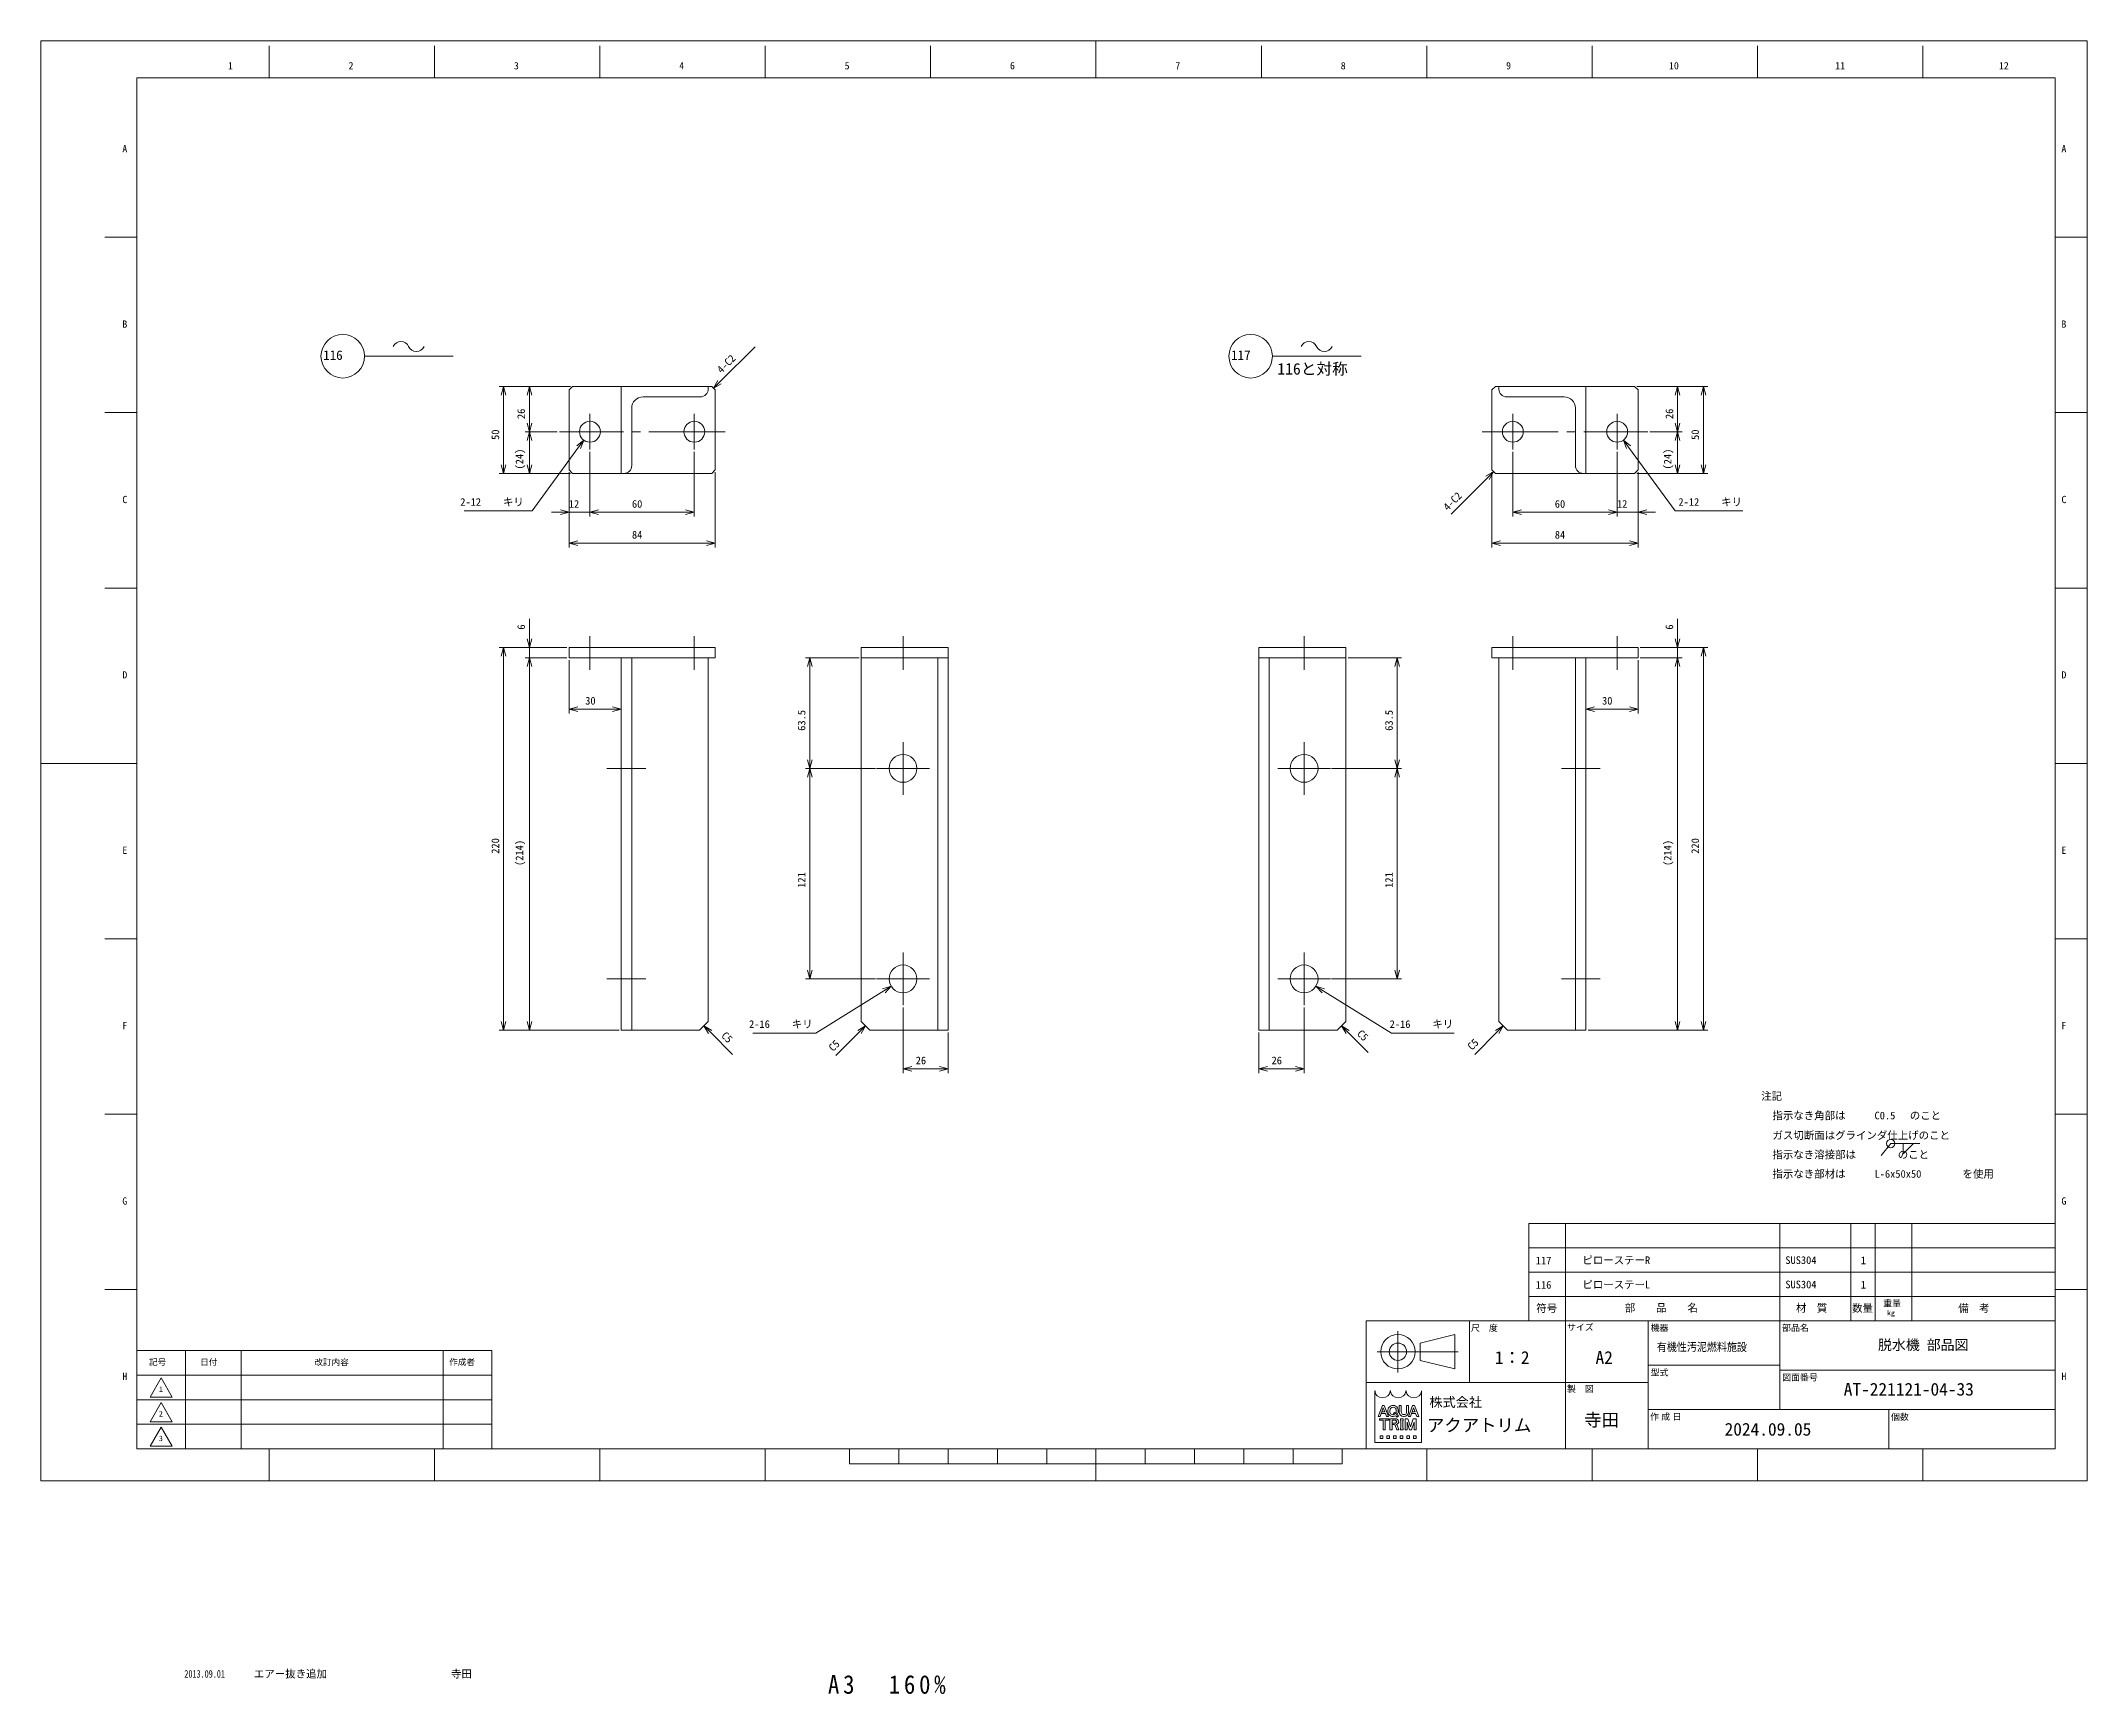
# Model space of a CAD drawing. Units: millimetres at full size. Extents: x -639 to 537, y -531 to 419.
import ezdxf
from ezdxf.enums import TextEntityAlignment as Align

# ---------------------------------------------------------------- set-up
doc = ezdxf.new("R2010")
doc.units = ezdxf.units.MM
doc.header["$LTSCALE"] = 4.86834
doc.linetypes.add('CHAIN2', pattern=[12, 9, -1, 1, -1])
for name, color, linetype, lineweight in [('0-0_90_FRAME', 2, 'Continuous', 9), ('0-1_91_BLANK', 6, 'Continuous', 9), ('0-2_0', 134, 'Continuous', 9), ('0-3_05_CENTER', 2, 'CHAIN2', 9), ('0-4_04_HIDDEN', 7, 'Continuous', 9), ('0-5_08_DIM', 3, 'Continuous', 9)]:
    doc.layers.add(name, color=color, linetype=linetype, lineweight=lineweight)
doc.layers.add('0-6_07_TEXT', color=3, linetype='Continuous')
doc.layers.add('0-8', color=7, linetype='Continuous')
doc.styles.add('ＭＳ ゴシック', font='')
doc.styles.add('ＭＳ Ｐゴシック', font='')
doc.styles.get('ＭＳ ゴシック').set_extended_font_data('MS Gothic')
doc.styles.get('ＭＳ Ｐゴシック').set_extended_font_data('MS PGothic')

# ---------------------------------------------------------------- blocks, each defined once
blk = doc.blocks.new('A$C6E312E5A_1_1')
at = {"layer": '0-4_04_HIDDEN'}
for p, q in [((0, 0), (0, -50)), ((0, 0), (50, 0)), ((50, -1.5), (50, 0)), ((12.5, -6), (45.5, -6)), ((6, -45.5), (6, -12.5)), ((1.5, -50), (0, -50))]:
    blk.add_line(p, q, dxfattribs=at)
for centre, radius, start, end in [((12.5, -12.5), 6.5, 90, 180), ((45.5, -1.5), 4.5, 270, 0), ((1.5, -45.5), 4.5, 270, 0)]:
    blk.add_arc(centre, radius, start, end, dxfattribs=at)
blk = doc.blocks.new('p1ba05')
at = {"layer": '0-5_08_DIM'}
for centre, start, end in [((-2.954, 0.285), 24.22764, 155.57578), ((0, 1.621), 204.22764, 335.57578)]:
    blk.add_arc(centre, 1.621, start, end, dxfattribs=at)
blk = doc.blocks.new('Weld-line')
at = {"layer": '0-5_08_DIM'}
blk.add_line((0, 0), (1, 0), dxfattribs=at)
blk = doc.blocks.new('Weld10-s5')
at = {"layer": '0-5_08_DIM'}
blk.add_circle((0, 0), 2, dxfattribs=at)
blk = doc.blocks.new('Weld10-a1')
at = {"layer": '0-5_08_DIM'}
blk.add_lwpolyline([(5, 0), (0, 5), (0, 0)], close=True, dxfattribs=at)
blk = doc.blocks.new('Jis_w20130906110600')
at = {"layer": '0-5_08_DIM'}
blk.add_line((-4.631, -5.765), (0, 0), dxfattribs=at)
blk.add_blockref('Weld10-s5', (0, 0), dxfattribs=at)
at = {"layer": '0-5_08_DIM', "xscale": 14, "yscale": 14}
blk.add_blockref('Weld-line', (0, 0), dxfattribs=at)
at = {"layer": '0-5_08_DIM', "xscale": -1, "rotation": 180}
blk.add_blockref('Weld10-a1', (6, 0), dxfattribs=at)
blk = doc.blocks.new('_Open30')
at = {"layer": '0-5_08_DIM'}
blk.add_line((0, 0), (-1, 0), dxfattribs=at)
blk.add_lwpolyline([(-1, 0.2679), (0, 0), (-1, -0.2679)], dxfattribs=at)
blk = doc.blocks.new('AM_BALLOON1')
at = {"layer": '0-5_08_DIM'}
blk.add_circle((0, 0), 5, dxfattribs=at)

msp = doc.modelspace()

# ---------------------------------------------------------------- linework, layer by layer
at = {"layer": '0-0_90_FRAME'}
for p, q in [((-507.796, 398.23), (-507.796, 416.636)), ((-412.751, 398.23), (-412.751, 416.636)), ((-317.705, 398.23), (-317.705, 416.636)), ((-222.66, 398.23), (-222.66, 416.636)), ((-127.615, 398.23), (-127.615, 416.636)), ((62.476, 398.23), (62.476, 416.636)), ((157.522, 398.23), (157.522, 416.636)), ((252.567, 398.23), (252.567, 416.636)), ((347.613, 398.23), (347.613, 416.636)), ((442.658, 398.23), (442.658, 416.636)), ((-583.808, 306.59), (-602.214, 306.59)), ((537.076, 306.59), (518.67, 306.59)), ((-583.808, 205.774), (-602.214, 205.774)), ((537.076, 205.774), (518.67, 205.774)), ((-583.808, 104.958), (-602.214, 104.958)), ((537.076, 104.958), (518.67, 104.958)), ((-583.808, -96.675), (-602.214, -96.675)), ((537.076, -96.675), (518.67, -96.675)), ((-583.808, -197.491), (-602.214, -197.491)), ((537.076, -197.491), (518.67, -197.491)), ((216.227, -260.404), (216.227, -316.404)), ((216.227, -260.404), (518.67, -260.404)), ((237.227, -260.404), (237.227, -316.404)), ((360.408, -260.404), (360.408, -316.404)), ((401.297, -260.404), (401.297, -316.404)), ((415.297, -260.404), (415.297, -316.404)), ((436.297, -260.404), (436.297, -316.404)), ((216.227, -274.404), (518.67, -274.404)), ((216.227, -288.404), (518.67, -288.404)), ((-583.808, -298.307), (-602.214, -298.307)), ((216.227, -302.404), (518.67, -302.404)), ((537.076, -298.307), (518.67, -298.307)), ((129.61, -371.31), (129.61, -371.279)), ((129.61, -371.31), (130.76, -371.31)), ((130.441, -372.591), (135.692, -372.591)), ((130.441, -372.591), (130.441, -373.488)), ((130.441, -373.488), (132.362, -373.488)), ((130.76, -371.31), (132.556, -366.266)), ((131.386, -369.622), (131.733, -368.648)), ((131.386, -369.622), (133.751, -369.622)), ((131.733, -368.648), (133.404, -368.648)), ((132.025, -364.906), (133.087, -364.906)), ((132.49, -378.995), (132.49, -373.616)), ((133.404, -368.648), (132.556, -366.266)), ((135.502, -371.279), (133.087, -364.906)), ((133.643, -378.995), (133.643, -373.616)), ((133.771, -373.488), (135.692, -373.488)), ((135.228, -367.724), (135.228, -368.492)), ((135.502, -371.31), (135.502, -371.279)), ((135.692, -372.591), (135.692, -373.488)), ((136.296, -367.799), (136.296, -368.414)), ((136.422, -372.591), (136.422, -378.995)), ((136.422, -372.591), (139.368, -372.591)), ((137.575, -373.488), (139.522, -373.488)), ((137.613, -375.96), (137.613, -375.064)), ((137.613, -375.064), (139.522, -375.064)), ((137.613, -375.96), (138.871, -375.96)), ((138.422, -369.612), (138.99, -369.01)), ((138.422, -369.612), (138.945, -370.121)), ((138.99, -369.01), (141.362, -370.965)), ((139.346, -376.281), (140.321, -378.995)), ((139.674, -369.543), (140.499, -370.223)), ((139.73, -370.885), (140.621, -371.752)), ((140.053, -367.799), (140.053, -368.414)), ((140.46, -376.241), (141.563, -378.944)), ((140.621, -371.752), (141.362, -370.965)), ((141.12, -367.724), (141.12, -368.492)), ((141.712, -368.724), (141.712, -364.906)), ((142.865, -364.906), (141.712, -364.906)), ((142.535, -372.591), (143.944, -372.591)), ((142.535, -372.591), (142.535, -373.488)), ((142.663, -377.97), (142.663, -373.616)), ((142.865, -368.492), (142.865, -364.906)), ((143.816, -377.97), (143.816, -373.616)), ((143.944, -372.591), (143.944, -373.488)), ((144.594, -371.31), (144.21, -371.31)), ((145.098, -372.591), (146.77, -372.591)), ((147.723, -378.995), (146.249, -374.512)), ((148.3, -377.242), (146.77, -372.591)), ((147.027, -371.31), (147.027, -371.279)), ((147.027, -371.31), (148.176, -371.31)), ((147.091, -368.724), (147.091, -364.906)), ((148.176, -371.31), (149.972, -366.266)), ((148.3, -377.242), (149.829, -372.591)), ((148.803, -369.622), (149.15, -368.648)), ((148.803, -369.622), (151.167, -369.622)), ((148.876, -378.995), (150.35, -374.512)), ((149.15, -368.648), (150.821, -368.648)), ((149.441, -364.906), (150.503, -364.906)), ((151.503, -372.591), (149.829, -372.591)), ((150.821, -368.648), (149.972, -366.266)), ((152.918, -371.279), (150.503, -364.906)), ((152.918, -371.31), (152.918, -371.279)), ((130.762, -382.349), (130.762, -383.886)), ((132.49, -378.995), (133.643, -378.995)), ((134.604, -382.349), (134.604, -383.886)), ((138.446, -382.349), (138.446, -383.886)), ((140.321, -378.995), (141.563, -378.995)), ((141.563, -378.944), (141.563, -378.995)), ((142.289, -382.349), (142.289, -383.886)), ((142.535, -378.995), (142.535, -378.098)), ((146.131, -382.349), (146.131, -383.886)), ((147.723, -378.995), (148.876, -378.995)), ((151.51, -382.349), (151.51, -383.886)), ((-507.796, -408.271), (-507.796, -389.947)), ((-412.751, -408.271), (-412.751, -389.947)), ((-317.705, -408.271), (-317.705, -389.947)), ((-222.66, -408.271), (-222.66, -389.947)), ((157.522, -408.271), (157.522, -389.947)), ((252.567, -408.271), (252.567, -389.947)), ((347.613, -408.271), (347.613, -389.947)), ((442.658, -408.271), (442.658, -389.947))]:
    msp.add_line(p, q, dxfattribs=at)
at = {"layer": '0-0_90_FRAME', "color": 6}
for p, q in [((-32.569, 419.476), (-32.569, 398.23)), ((-638.97, 4.141), (-583.808, 4.141)), ((537.076, 4.141), (518.67, 4.141)), ((-174.153, -398.442), (-174.153, -389.947)), ((-174.153, -398.442), (109.015, -398.442)), ((-145.836, -398.442), (-145.836, -389.947)), ((-117.52, -398.442), (-117.52, -389.947)), ((-89.203, -398.442), (-89.203, -389.947)), ((-60.886, -398.442), (-60.886, -389.947)), ((-32.569, -408.271), (-32.569, -389.947)), ((-4.252, -398.442), (-4.252, -389.947)), ((24.065, -398.442), (24.065, -389.947)), ((52.382, -398.442), (52.382, -389.947)), ((80.698, -398.442), (80.698, -389.947)), ((109.015, -398.442), (109.015, -389.947))]:
    msp.add_line(p, q, dxfattribs=at)
at = {"layer": '0-0_90_FRAME', "color": 134}
for p, q in [((182.07, -351.761), (182.07, -316.404)), ((237.227, -389.947), (237.227, -316.404)), ((284.885, -389.947), (284.885, -316.404)), ((360.408, -316.404), (360.408, -367.319)), ((140.985, -345.963), (140.985, -322.203)), ((-555.808, -389.947), (-555.808, -333.376)), ((-523.808, -389.947), (-523.808, -333.376)), ((-407.808, -389.947), (-407.808, -333.376)), ((129.105, -334.083), (175.635, -334.083)), ((-583.808, -347.519), (-379.808, -347.519)), ((284.885, -351.761), (122.67, -351.761)), ((284.885, -341.861), (360.408, -341.861)), ((360.408, -344.69), (518.67, -344.69)), ((-583.808, -361.661), (-379.808, -361.661)), ((-583.808, -375.804), (-379.808, -375.804)), ((284.885, -367.319), (518.67, -367.319)), ((423.156, -367.319), (423.156, -389.947))]:
    msp.add_line(p, q, dxfattribs=at)
at = {"layer": '0-0_90_FRAME', "color": 6}
msp.add_lwpolyline([(-583.808, -389.947), (518.67, -389.947), (518.67, 398.23), (-583.808, 398.23)], close=True, dxfattribs=at)
at = {"layer": '0-0_90_FRAME', "color": 134}
for points in [[(122.67, -389.947), (518.67, -389.947), (518.67, -316.404), (122.67, -316.404)], [(153.855, -329.133), (173.655, -324.183), (173.655, -343.983), (153.855, -339.033)], [(-583.808, -389.947), (-379.808, -389.947), (-379.808, -333.376), (-583.808, -333.376)], [(-576.173, -360.159), (-569.808, -349.136), (-563.444, -360.159)], [(-576.173, -374.302), (-569.808, -363.279), (-563.444, -374.302)], [(-576.173, -388.445), (-569.808, -377.422), (-563.444, -388.445)]]:
    msp.add_lwpolyline(points, close=True, dxfattribs=at)
at = {"layer": '0-0_90_FRAME'}
for points in [[(154.584, -356.605), (154.584, -386.191), (127.688, -386.191), (127.688, -356.605)], [(129.61, -371.31), (129.61, -371.279), (132.025, -364.906)], [(135.502, -371.31), (134.352, -371.31), (133.751, -369.622)], [(136.422, -378.995), (137.575, -378.995), (137.575, -373.488)], [(145.098, -372.591), (145.098, -378.995), (146.25, -378.995), (146.249, -374.512)], [(145.939, -368.492), (145.939, -364.906), (147.091, -364.906)], [(147.027, -371.31), (147.027, -371.279), (149.441, -364.906)], [(150.35, -374.512), (150.35, -378.995), (151.503, -378.995), (151.503, -372.591)], [(152.918, -371.31), (151.769, -371.31), (151.167, -369.622)], [(130.762, -382.349), (132.298, -382.349), (132.298, -383.886), (130.762, -383.886)], [(134.604, -382.349), (136.141, -382.349), (136.141, -383.886), (134.604, -383.886)], [(138.446, -382.349), (139.983, -382.349), (139.983, -383.886), (138.446, -383.886)], [(142.289, -382.349), (143.826, -382.349), (143.826, -383.886), (142.289, -383.886)], [(142.535, -378.995), (143.944, -378.995), (143.944, -378.098)], [(146.131, -382.349), (147.668, -382.349), (147.668, -383.886), (146.131, -383.886)], [(151.51, -382.349), (149.973, -382.349), (149.973, -383.886), (151.51, -383.886)]]:
    msp.add_lwpolyline(points, dxfattribs=at)
at = {"layer": '0-0_90_FRAME', "color": 134}
for radius in [9.9, 4.95]:
    msp.add_circle((140.985, -334.083), radius, dxfattribs=at)
at = {"layer": '0-0_90_FRAME'}
for centre, radius, start, end in [((127.688, -356.733), 0.128, 0, 90), ((136.653, -356.733), 0.128, 0, 180), ((136.653, -356.733), 0.128, 0, 90), ((145.619, -356.733), 0.128, 0, 180), ((154.584, -356.733), 0.128, 90, 180), ((132.362, -373.616), 0.128, 0, 90), ((133.771, -373.616), 0.128, 90, 180), ((138.871, -376.473), 0.512, 21.9283, 90), ((139.494, -374.276), 0.788, 271.99706, 88.00294), ((139.685, -376.559), 0.837, 22.27295, 58.55311), ((144.42, -368.608), 2.71, 182.45003, 265.55526), ((142.535, -373.616), 0.128, 0, 90), ((145.151, -368.522), 2.287, 179.25279, 218.96457), ((144.402, -368.093), 2.132, 241.15773, 298.84227), ((143.944, -373.616), 0.128, 90, 180), ((144.384, -368.608), 2.71, 274.44474, 357.54997), ((143.652, -368.522), 2.287, 321.03543, 0.74721), ((142.535, -377.97), 0.128, 270, 0), ((143.944, -377.97), 0.128, 180, 270)]:
    msp.add_arc(centre, radius, start, end, dxfattribs=at)
for centre, major_axis, ratio, start_param, end_param in [((132.17, -356.733), (-4.355, 0), 0.882353, 6.28318531, 9.42477796), ((141.136, -356.733), (-4.355, 0), 0.882353, 6.28318531, 9.42477796), ((150.102, -356.733), (-4.355, 0), 0.882353, 6.28318531, 9.42477796), ((138.174, -367.724), (-2.946, 0), 0.956522, 3.14159265, 6.28318531), ((138.174, -368.492), (-2.946, 0), 0.956522, 6.28318531, 8.41045586), ((138.174, -367.799), (1.878, 0), 0.994718, 6.28318531, 9.42477796), ((138.174, -368.417), (1.878, 0), 0.995036, 3.14159265, 5.13549259), ((139.368, -374.276), (-2.067, 0), 0.81482, 1.94406945, 4.71238898), ((138.174, -368.417), (1.878, 0), 0.995036, 5.63666712, 6.28318531), ((138.174, -368.492), (-2.946, 0), 0.956522, 2.48020459, 3.14159265)]:
    msp.add_ellipse(centre, major_axis=major_axis, ratio=ratio, start_param=start_param, end_param=end_param, dxfattribs=at)
at = {"layer": '0-1_91_BLANK'}
msp.add_lwpolyline([(-638.97, -408.271), (537.076, -408.271), (537.076, 419.476), (-638.97, 419.476)], close=True, dxfattribs=at)
at = {"layer": '0-2_0'}
for p, q in [((-305.418, 64.768), (-305.418, -149.232)), ((-299.418, -149.232), (-299.418, 64.768)), ((-255.418, 64.768), (-255.418, -144.232)), ((-167.469, 64.768), (-167.469, -144.232)), ((-123.469, -149.232), (-123.469, 64.768)), ((-117.469, 64.768), (-117.469, -149.232)), ((61.056, 64.768), (61.056, -149.232)), ((67.056, -149.232), (67.056, 64.768)), ((111.056, 64.768), (111.056, -144.232)), ((199.005, 64.768), (199.005, -144.232)), ((243.005, -149.232), (243.005, 64.768)), ((249.005, 64.768), (249.005, -149.232)), ((-305.418, -149.232), (-260.418, -149.232)), ((-255.418, -144.232), (-260.418, -149.232)), ((61.056, -149.232), (106.056, -149.232)), ((106.056, -149.232), (111.056, -144.232)), ((199.005, -144.232), (204.005, -149.232)), ((249.005, -149.232), (204.005, -149.232))]:
    msp.add_line(p, q, dxfattribs=at)
for points in [[(-333.418, 220.809), (-253.418, 220.809), (-251.418, 218.809), (-251.418, 172.809), (-253.418, 170.809), (-333.418, 170.809), (-335.418, 172.809), (-335.418, 218.809)], [(277.005, 220.809), (197.005, 220.809), (195.005, 218.809), (195.005, 172.809), (197.005, 170.809), (277.005, 170.809), (279.005, 172.809), (279.005, 218.809)], [(-335.418, 70.768), (-251.418, 70.768), (-251.418, 64.768), (-335.418, 64.768)], [(-117.469, 70.768), (-167.469, 70.768), (-167.469, 64.768), (-117.469, 64.768)], [(61.056, 70.768), (111.056, 70.768), (111.056, 64.768), (61.056, 64.768)], [(279.005, 70.768), (195.005, 70.768), (195.005, 64.768), (279.005, 64.768)]]:
    msp.add_lwpolyline(points, close=True, dxfattribs=at)
msp.add_lwpolyline([(-117.469, -149.232), (-162.469, -149.232), (-167.469, -144.232)], dxfattribs=at)
for centre, radius in [((-323.418, 194.809), 6), ((-263.418, 194.809), 6), ((207.005, 194.809), 6), ((267.005, 194.809), 6), ((-143.469, 1.268), 8), ((87.056, 1.268), 8), ((-143.469, -119.732), 8), ((87.056, -119.732), 8)]:
    msp.add_circle(centre, radius, dxfattribs=at)
at = {"layer": '0-3_05_CENTER'}
for p, q in [((-323.418, 184.52), (-323.418, 205.098)), ((-263.418, 184.52), (-263.418, 205.098)), ((207.005, 184.52), (207.005, 205.098)), ((267.005, 184.52), (267.005, 205.098)), ((-245.767, 194.809), (-340.938, 194.809)), ((-313.129, 194.809), (-333.707, 194.809)), ((-253.129, 194.809), (-273.707, 194.809)), ((189.355, 194.809), (284.525, 194.809)), ((196.716, 194.809), (217.295, 194.809)), ((256.716, 194.809), (277.295, 194.809)), ((-323.418, 57.975), (-323.418, 77.357)), ((-263.418, 57.975), (-263.418, 77.357)), ((-143.469, 57.975), (-143.469, 77.357)), ((87.056, 57.975), (87.056, 77.357)), ((207.005, 57.975), (207.005, 77.357)), ((267.005, 57.975), (267.005, 77.357)), ((-143.469, -13.889), (-143.469, 16.425)), ((87.056, -13.889), (87.056, 16.425)), ((-313.632, 1.268), (-291.358, 1.268)), ((-128.312, 1.268), (-158.625, 1.268)), ((71.899, 1.268), (102.213, 1.268)), ((257.219, 1.268), (234.945, 1.268)), ((-143.469, -134.889), (-143.469, -104.576)), ((87.056, -134.889), (87.056, -104.576)), ((-313.632, -119.732), (-291.358, -119.732)), ((-128.312, -119.732), (-158.625, -119.732)), ((71.899, -119.732), (102.213, -119.732)), ((257.219, -119.732), (234.945, -119.732))]:
    msp.add_line(p, q, dxfattribs=at)
at = {"layer": '0-5_08_DIM'}
for p, q in [((-452.994, 238.171), (-402.009, 238.171)), ((-248.883, 223.345), (-228.536, 243.692)), ((68.86, 238.171), (119.845, 238.171)), ((-334.668, 220.809), (-375.518, 220.809)), ((-373.018, 215.809), (-373.018, 175.809)), ((-334.668, 220.809), (-360.673, 220.809)), ((-358.173, 199.809), (-358.173, 215.809)), ((278.255, 220.809), (304.26, 220.809)), ((278.255, 220.809), (319.105, 220.809)), ((301.76, 199.809), (301.76, 215.809)), ((316.605, 215.809), (316.605, 175.809)), ((-342.188, 194.809), (-360.673, 194.809)), ((-342.188, 194.809), (-360.673, 194.809)), ((-358.173, 189.809), (-358.173, 175.809)), ((285.775, 194.809), (304.26, 194.809)), ((285.775, 194.809), (304.26, 194.809)), ((301.76, 189.809), (301.76, 175.809)), ((-323.418, 183.27), (-323.418, 146.033)), ((-323.418, 183.27), (-323.418, 146.033)), ((-263.418, 183.27), (-263.418, 146.033)), ((207.005, 183.27), (207.005, 146.033)), ((267.005, 183.27), (267.005, 146.033)), ((267.005, 183.27), (267.005, 146.033)), ((-334.668, 170.809), (-375.518, 170.809)), ((-334.668, 170.809), (-360.673, 170.809)), ((-335.418, 171.559), (-335.418, 146.033)), ((-335.418, 171.559), (-335.418, 128.322)), ((-251.418, 171.559), (-251.418, 128.322)), ((192.47, 168.274), (171.569, 147.373)), ((195.005, 171.559), (195.005, 128.322)), ((278.255, 170.809), (319.105, 170.809)), ((278.255, 170.809), (304.26, 170.809)), ((279.005, 171.559), (279.005, 146.033)), ((279.005, 171.559), (279.005, 128.322)), ((-340.418, 148.533), (-345.418, 148.533)), ((-323.418, 148.533), (-335.418, 148.533)), ((-318.418, 148.533), (-313.418, 148.533)), ((-268.418, 148.533), (-318.418, 148.533)), ((212.005, 148.533), (262.005, 148.533)), ((262.005, 148.533), (257.005, 148.533)), ((267.005, 148.533), (279.005, 148.533)), ((284.005, 148.533), (289.006, 148.533)), ((-330.418, 130.822), (-256.418, 130.822)), ((274.005, 130.822), (200.005, 130.822)), ((-358.173, 75.768), (-358.173, 87.268)), ((301.76, 75.768), (301.76, 87.268)), ((-336.668, 70.768), (-375.518, 70.768)), ((-336.668, 70.768), (-360.673, 70.768)), ((-358.173, 64.768), (-358.173, 70.768)), ((280.255, 70.768), (304.26, 70.768)), ((280.255, 70.768), (319.105, 70.768)), ((301.76, 64.768), (301.76, 70.768)), ((-373.018, -144.232), (-373.018, 65.768)), ((-336.668, 64.768), (-360.673, 64.768)), ((-336.668, 64.768), (-360.673, 64.768)), ((-358.173, 59.768), (-358.173, 54.768)), ((-358.173, 59.768), (-358.173, -144.232)), ((-335.418, 63.518), (-335.418, 32.883)), ((-305.418, 60.518), (-305.418, 32.883)), ((-168.719, 64.768), (-199.506, 64.768)), ((-197.006, 6.268), (-197.006, 59.768)), ((112.306, 64.768), (143.093, 64.768)), ((140.593, 6.268), (140.593, 59.768)), ((249.005, 60.518), (249.005, 32.883)), ((279.005, 63.518), (279.005, 32.883)), ((280.255, 64.768), (304.26, 64.768)), ((280.255, 64.768), (304.26, 64.768)), ((301.76, 59.768), (301.76, 54.768)), ((301.76, 59.768), (301.76, -144.232)), ((316.605, -144.232), (316.605, 65.768)), ((-310.418, 35.383), (-330.418, 35.383)), ((254.005, 35.383), (274.005, 35.383)), ((-159.244, 1.268), (-199.506, 1.268)), ((-159.244, 1.268), (-199.506, 1.268)), ((102.831, 1.268), (143.093, 1.268)), ((102.831, 1.268), (143.093, 1.268)), ((-197.006, -3.732), (-197.006, -114.732)), ((140.593, -3.732), (140.593, -114.732)), ((-159.244, -119.732), (-199.506, -119.732)), ((102.831, -119.732), (143.093, -119.732)), ((-143.469, -136.139), (-143.469, -173.887)), ((87.056, -136.139), (87.056, -173.887)), ((-306.668, -149.232), (-375.518, -149.232)), ((-306.668, -149.232), (-360.673, -149.232)), ((-254.383, -150.268), (-241.513, -163.137)), ((-168.504, -150.268), (-182.099, -163.863)), ((-117.469, -150.482), (-117.469, -173.887)), ((61.056, -150.482), (61.056, -173.887)), ((112.091, -150.268), (123.838, -162.014)), ((197.97, -150.268), (185.101, -163.137)), ((250.255, -149.232), (319.105, -149.232)), ((250.255, -149.232), (304.26, -149.232)), ((-138.469, -171.387), (-122.469, -171.387)), ((82.056, -171.387), (66.056, -171.387))]:
    msp.add_line(p, q, dxfattribs=at)
for points in [[(-395.696, 149.306), (-356.646, 149.306), (-329.905, 185.926)], [(339.283, 149.306), (300.233, 149.306), (273.493, 185.926)], [(-229.704, -150.846), (-193.654, -150.846), (-154.518, -126.582)], [(173.291, -150.846), (137.241, -150.846), (98.105, -126.582)]]:
    msp.add_lwpolyline(points, dxfattribs=at)

# ---------------------------------------------------------------- block references
at = {"layer": '0-4_04_HIDDEN'}
msp.add_blockref('A$C6E312E5A_1_1', (-305.418, 220.809), dxfattribs=at)
at = {"layer": '0-4_04_HIDDEN', "xscale": -1}
msp.add_blockref('A$C6E312E5A_1_1', (249.005, 220.809), dxfattribs=at)
at = {"layer": '0-5_08_DIM'}
for name, p, xscale, yscale in [('AM_BALLOON1', (-465.509, 238.181), 2.5, 2.5), ('AM_BALLOON1', (56.346, 238.181), 2.5, 2.5), ('p1ba05', (-423.182, 240.906), 3, 3), ('p1ba05', (98.672, 240.906), 3, 3), ('_Open30', (-335.418, 148.533), 5, 5), ('_Open30', (-263.418, 148.533), 5, 5), ('_Open30', (267.005, 148.533), 5, 5), ('_Open30', (267.005, 148.533), 5, 5), ('_Open30', (-251.418, 130.822), 5, 5), ('_Open30', (279.005, 130.822), 5, 5), ('_Open30', (-305.418, 35.383), 5, 5), ('_Open30', (279.005, 35.383), 5, 5), ('_Open30', (-117.469, -171.387), 5, 5), ('_Open30', (87.056, -171.387), 5, 5), ('Jis_w20130906110600', (424.19, -214.389), 1.2, 1.2)]:
    msp.add_blockref(name, p, dxfattribs=dict(at, xscale=xscale, yscale=yscale))
at = {"layer": '0-5_08_DIM', "xscale": 5, "yscale": 5}
for p, rotation in [((-252.418, 219.809), 225), ((-373.018, 220.809), 90), ((-358.173, 220.809), 90), ((301.76, 220.809), 90), ((316.605, 220.809), 90), ((-358.173, 194.809), 270), ((-358.173, 194.809), 90), ((-326.957, 189.964), 53.86222), ((270.544, 189.964), 126.13778), ((301.76, 194.809), 270), ((301.76, 194.809), 90), ((-373.018, 170.809), 270), ((-358.173, 170.809), 270), ((196.005, 171.809), 45), ((301.76, 170.809), 270), ((316.605, 170.809), 270), ((-323.418, 148.533), 180), ((-323.418, 148.533), 180), ((207.005, 148.533), 180), ((279.005, 148.533), 180), ((-335.418, 130.822), 180), ((195.005, 130.822), 180), ((-373.018, 70.768), 90), ((-358.173, 70.768), 270), ((301.76, 70.768), 270), ((316.605, 70.768), 90), ((-358.173, 64.768), 90), ((-358.173, 64.768), 90), ((-197.006, 64.768), 90), ((140.593, 64.768), 90), ((301.76, 64.768), 90), ((301.76, 64.768), 90), ((-335.418, 35.383), 180), ((249.005, 35.383), 180), ((-197.006, 1.268), 270), ((-197.006, 1.268), 90), ((140.593, 1.268), 270), ((140.593, 1.268), 90), ((-197.006, -119.732), 270), ((140.593, -119.732), 270), ((-150.268, -123.948), 31.79805), ((93.855, -123.948), 148.20195), ((-373.018, -149.232), 270), ((-358.173, -149.232), 270), ((-257.918, -146.732), 135), ((-164.969, -146.732), 45), ((108.556, -146.732), 135), ((201.505, -146.732), 45), ((301.76, -149.232), 270), ((316.605, -149.232), 270), ((-143.469, -171.387), 180), ((61.056, -171.387), 180)]:
    msp.add_blockref('_Open30', p, dxfattribs=dict(at, rotation=rotation))

# ---------------------------------------------------------------- texts
at = {"layer": '0-0_90_FRAME', "color": 134}
for s, height, style, p in [('1', 4.164, 'ＭＳ ゴシック', (-531.461, 401.896)), ('2', 4.164, 'ＭＳ ゴシック', (-462.167, 401.896)), ('3', 4.164, 'ＭＳ ゴシック', (-367.122, 401.896)), ('4', 4.164, 'ＭＳ ゴシック', (-272.076, 401.896)), ('5', 4.164, 'ＭＳ ゴシック', (-177.031, 401.896)), ('6', 4.164, 'ＭＳ ゴシック', (-81.985, 401.896)), ('7', 4.164, 'ＭＳ ゴシック', (13.06, 401.896)), ('8', 4.164, 'ＭＳ ゴシック', (108.106, 401.896)), ('9', 4.164, 'ＭＳ ゴシック', (203.151, 401.896)), ('10', 4.164, 'ＭＳ ゴシック', (296.777, 401.896)), ('11', 4.164, 'ＭＳ ゴシック', (392.296, 401.896)), ('12', 4.164, 'ＭＳ ゴシック', (486.395, 401.896)), ('A', 4.164, 'ＭＳ ゴシック', (-592.17, 354.158)), ('A', 4.164, 'ＭＳ ゴシック', (522.329, 354.158)), ('B', 4.164, 'ＭＳ ゴシック', (-592.17, 253.342)), ('B', 4.164, 'ＭＳ ゴシック', (522.329, 253.342)), ('C', 4.164, 'ＭＳ ゴシック', (-592.17, 152.526)), ('C', 4.164, 'ＭＳ ゴシック', (522.329, 152.526)), ('D', 4.164, 'ＭＳ ゴシック', (-592.17, 51.709)), ('D', 4.164, 'ＭＳ ゴシック', (522.329, 51.709)), ('E', 4.164, 'ＭＳ ゴシック', (-592.17, -49.107)), ('E', 4.164, 'ＭＳ ゴシック', (522.329, -49.107)), ('F', 4.164, 'ＭＳ ゴシック', (-592.17, -149.923)), ('F', 4.164, 'ＭＳ ゴシック', (522.329, -149.923)), ('G', 4.164, 'ＭＳ ゴシック', (-592.17, -250.739)), ('G', 4.164, 'ＭＳ ゴシック', (522.329, -250.739)), ('尺\u3000度', 3.666, 'ＭＳ Ｐゴシック', (182.967, -323.333)), ('サイズ', 3.666, 'ＭＳ Ｐゴシック', (238.124, -322.96)), ('機器', 3.666, 'ＭＳ Ｐゴシック', (286.244, -323.25)), ('部品名', 3.666, 'ＭＳ Ｐゴシック', (361.768, -323.25)), ('脱水機 部品図', 5.865, 'ＭＳ ゴシック', (416.922, -334.826)), ('記号', 3.519, 'ＭＳ Ｐゴシック', (-576.79, -342.847)), ('日付', 3.519, 'ＭＳ Ｐゴシック', (-547.477, -342.847)), ('改訂内容', 3.519, 'ＭＳ Ｐゴシック', (-481.772, -342.929)), ('作成者', 3.519, 'ＭＳ Ｐゴシック', (-404.281, -342.847)), ('1：2', 7.331, 'ＭＳ ゴシック', (196.654, -343.275)), ('A2', 7.331, 'ＭＳ ゴシック', (254.558, -343.275)), ('H', 4.164, 'ＭＳ ゴシック', (-592.17, -351.555)), ('型式', 3.666, 'ＭＳ Ｐゴシック', (286.244, -348.957)), ('図面番号', 3.666, 'ＭＳ Ｐゴシック', (361.768, -351.786)), ('AT-221121-04-33', 7.331, 'ＭＳ ゴシック', (397.198, -361.498)), ('H', 4.164, 'ＭＳ ゴシック', (522.329, -351.555)), ('1', 3.111, 'ＭＳ ゴシック', (-571.187, -358.104)), ('製\u3000図', 3.666, 'ＭＳ Ｐゴシック', (238.124, -358.317)), ('2', 3.111, 'ＭＳ ゴシック', (-571.187, -372.247)), ('寺田', 7.331, 'ＭＳ ゴシック', (248.061, -379.136)), ('作 成 日', 3.666, 'ＭＳ Ｐゴシック', (285.899, -374.354)), ('2024.09.05', 7.331, 'ＭＳ ゴシック', (328.72, -384.515)), ('個数', 3.666, 'ＭＳ Ｐゴシック', (424.343, -374.493)), ('3', 3.111, 'ＭＳ ゴシック', (-571.187, -386.39))]:
    msp.add_text(s, height=height, dxfattribs=dict(at, style=style)).set_placement(p, align=Align.BOTTOM_LEFT)
at = {"layer": '0-0_90_FRAME', "color": 3, "style": 'ＭＳ ゴシック'}
for s, height, p in [('117', 4.399, (220.212, -285.159)), ('ピローステーR', 4.399, (246.981, -285.005)), ('SUS304', 4.399, (363.631, -284.926)), ('1', 4.399, (407.025, -285.059)), ('116', 4.399, (220.212, -299.159)), ('ピローステーL', 4.399, (246.981, -299.005)), ('SUS304', 4.399, (363.631, -298.926)), ('1', 4.399, (407.025, -299.059)), ('重量', 3.666, (419.87, -309.218)), ('符号', 4.399, (220.503, -312.591)), ('部\u3000\u3000品\u3000\u3000名', 4.399, (271.368, -312.373)), ('材\u3000質', 4.399, (369.745, -312.446)), ('数量', 4.399, (402.032, -312.491)), ('kg', 2.933, (422.08, -314.111)), ('備  考', 4.399, (463.058, -312.591)), ('エアー抜き追加', 4.399, (-516.559, -522.767)), ('寺田', 4.399, (-403.286, -522.767))]:
    msp.add_text(s, height=height, dxfattribs=at).set_placement(p, align=Align.BOTTOM_LEFT)
at = {"layer": '0-0_90_FRAME', "color": 134, "style": 'ＭＳ ゴシック', "width": 0.9}
msp.add_text('有機性汚泥燃料施設', height=4.692, dxfattribs=at).set_placement((289.766, -335.113), align=Align.BOTTOM_LEFT)
at = {"layer": '0-0_90_FRAME', "style": 'ＭＳ ゴシック'}
for s, height, p in [('株式会社', 5.543, (159.053, -367.479)), ('アクアトリム', 7.331, (157.661, -382.165))]:
    msp.add_text(s, height=height, dxfattribs=at).set_placement(p, align=Align.BOTTOM_LEFT)
at = {"layer": '0-0_90_FRAME', "color": 3, "style": 'ＭＳ ゴシック', "width": 0.65}
msp.add_text('2013.09.01', height=4.399, dxfattribs=at).set_placement((-556.543, -522.767), align=Align.BOTTOM_LEFT)
at = {"layer": '0-2_0', "style": 'ＭＳ ゴシック'}
for s, p in [('116', (-476.759, 234.431)), ('117', (45.095, 234.431))]:
    msp.add_text(s, height=5.499, dxfattribs=at).set_placement(p, align=Align.BOTTOM_LEFT)
at = {"layer": '0-5_08_DIM', "style": 'ＭＳ ゴシック'}
for s, rotation, p in [('4-C2', 45, (-246.87, 227.125)), ('26', 90, (-359.423, 202.095)), ('26', 90, (300.51, 202.095)), ('50', 90, (-374.268, 190.095)), ('50', 90, (315.355, 190.095)), ('(24)', 90, (-360.423, 173.095)), ('(24)', 90, (299.51, 173.095)), ('4-C2', 45, (170.559, 148.131)), ('6', 90, (-359.423, 81.018)), ('6', 90, (300.51, 81.018)), ('63.5', 90, (-198.256, 22.875)), ('63.5', 90, (139.343, 22.875)), ('220', 90, (-374.268, -47.804)), ('(214)', 90, (-360.423, -54.804)), ('(214)', 90, (299.51, -54.804)), ('220', 90, (315.355, -47.804)), ('121', 90, (-198.256, -67.375)), ('121', 90, (139.343, -67.375)), ('C5', 315, (-249.191, -153.692)), ('C5', 315, (116.161, -152.569)), ('C5', 45, (-182.705, -162.701)), ('C5', 45, (184.494, -161.975))]:
    msp.add_text(s, height=4.399, rotation=rotation, dxfattribs=at).set_placement(p, align=Align.BOTTOM_LEFT)
at = {"layer": '0-5_08_DIM'}
for s, height, style, p in [('116と対称', 6.598, 'ＭＳ ゴシック', (71.665, 225.688)), ('2-12', 4.399, 'ＭＳ ゴシック', (-397.979, 150.898)), ('キリ', 4.399, 'ＭＳ Ｐゴシック', (-373.408, 150.898)), ('12', 4.399, 'ＭＳ ゴシック', (-335.561, 149.783)), ('60', 4.399, 'ＭＳ ゴシック', (-299.275, 149.783)), ('60', 4.399, 'ＭＳ ゴシック', (231.148, 149.783)), ('12', 4.399, 'ＭＳ ゴシック', (266.863, 149.783)), ('2-12', 4.399, 'ＭＳ ゴシック', (302.2, 150.898)), ('キリ', 4.399, 'ＭＳ Ｐゴシック', (326.772, 150.898)), ('84', 4.399, 'ＭＳ ゴシック', (-299.275, 132.072)), ('84', 4.399, 'ＭＳ ゴシック', (231.148, 132.072)), ('30', 4.399, 'ＭＳ ゴシック', (-326.133, 36.633)), ('30', 4.399, 'ＭＳ ゴシック', (258.291, 36.633)), ('2-16', 4.399, 'ＭＳ ゴシック', (-231.987, -149.254)), ('キリ', 4.399, 'ＭＳ Ｐゴシック', (-207.415, -149.254)), ('2-16', 4.399, 'ＭＳ ゴシック', (136.207, -149.254)), ('キリ', 4.399, 'ＭＳ Ｐゴシック', (160.779, -149.254)), ('26', 4.399, 'ＭＳ ゴシック', (-136.183, -170.137)), ('26', 4.399, 'ＭＳ ゴシック', (68.342, -170.137))]:
    msp.add_text(s, height=height, dxfattribs=dict(at, style=style)).set_placement(p, align=Align.BOTTOM_LEFT)
at = {"layer": '0-6_07_TEXT'}
for s, style, p in [('注記', 'ＭＳ Ｐゴシック', (349.773, -190.645)), ('\u3000指示なき角部は', 'ＭＳ Ｐゴシック', (350.253, -201.803)), ('C0.5', 'ＭＳ ゴシック', (414.903, -201.803)), ('のこと', 'ＭＳ Ｐゴシック', (435.189, -201.803)), ('\u3000ガス切断面はグラインダ仕上げのこと', 'ＭＳ Ｐゴシック', (350.253, -213.201)), ('\u3000指示なき溶接部は\u3000\u3000\u3000\u3000のこと', 'ＭＳ Ｐゴシック', (350.253, -224.287)), ('\u3000指示なき部材は', 'ＭＳ Ｐゴシック', (350.253, -235.373)), ('L-6x50x50', 'ＭＳ ゴシック', (414.903, -235.373)), ('を使用', 'ＭＳ Ｐゴシック', (465.475, -235.373))]:
    msp.add_text(s, height=4.399, dxfattribs=dict(at, style=style)).set_placement(p, align=Align.BOTTOM_LEFT)
at = {"layer": '0-8', "insert": (-186.62, -530.881), "char_height": 10.71, "attachment_point": 7, "style": 'ＭＳ ゴシック'}
msp.add_mtext('\\T1.33;\\W0.9;A3\u3000160%', dxfattribs=at)

doc.saveas('drawing.dxf')
